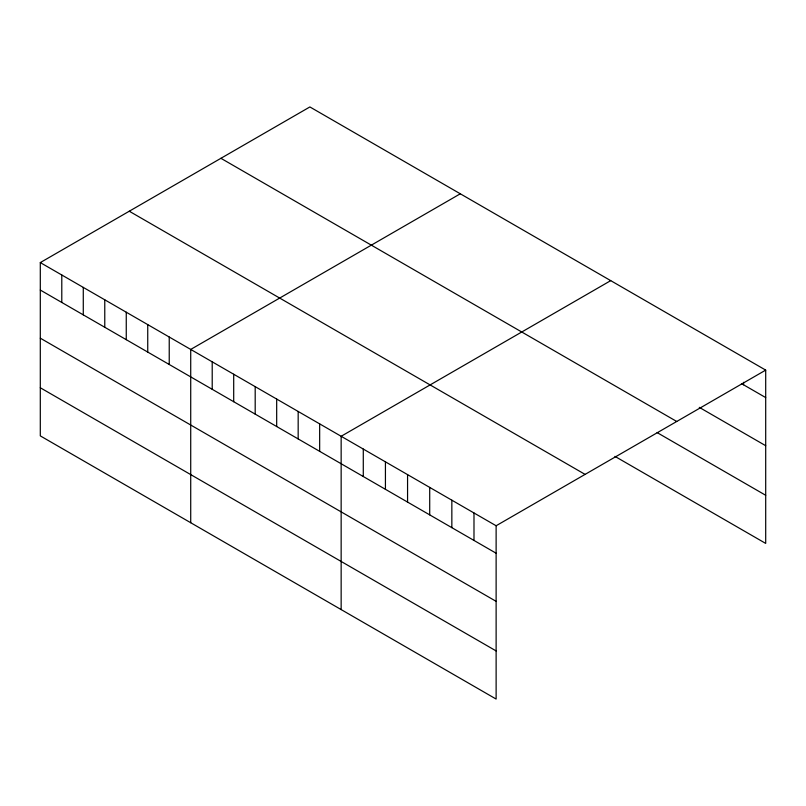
<?xml version="1.0" encoding="UTF-8"?>
<svg xmlns="http://www.w3.org/2000/svg" width="806" height="806" viewBox="0 0 806 806"><rect width="100%" height="100%" fill="white"/><g stroke="black" fill="none" stroke-linecap="round" stroke-linejoin="round"><path stroke-width="1.21" d="M40.3 262.585L496.123 525.754L496.123 699.054L40.3 435.885L40.3 262.585L309.877 106.946L765.7 370.115L765.7 543.415L614.938 456.377M460.297 193.793L190.72 349.431L190.72 522.731M610.716 280.639L341.15 436.278L341.15 609.578M496.123 525.754L765.7 370.115M741.449 383.575L765.7 397.58M699.276 407.352L765.7 445.708M220.915 158.308L676.738 421.478M657.112 432.59L765.7 495.287M129.262 211.222L585.085 474.391M40.3 290.049L496.123 553.218M40.3 338.177L496.123 601.347M40.3 387.757L496.123 650.926M743.555 382.296L743.555 384.794M473.988 512.969L473.988 540.433M451.844 500.194L451.844 527.648M429.709 487.408L429.709 514.873M407.564 474.623L407.564 502.088M385.429 461.838L385.429 489.302M363.284 449.063L363.284 476.517M319.66 423.865L319.66 451.33M298.17 411.463L298.17 438.927M276.68 399.061L276.68 426.515M255.19 386.648L255.19 414.113M233.7 374.246L233.7 401.71M212.21 361.834L212.21 389.298M169.23 337.019L169.23 364.483M147.74 324.617L147.74 352.081M126.26 312.214L126.26 339.669M104.77 299.802L104.77 327.266M83.28 287.399L83.28 314.864M61.79 274.987L61.79 302.452"/></g></svg>
